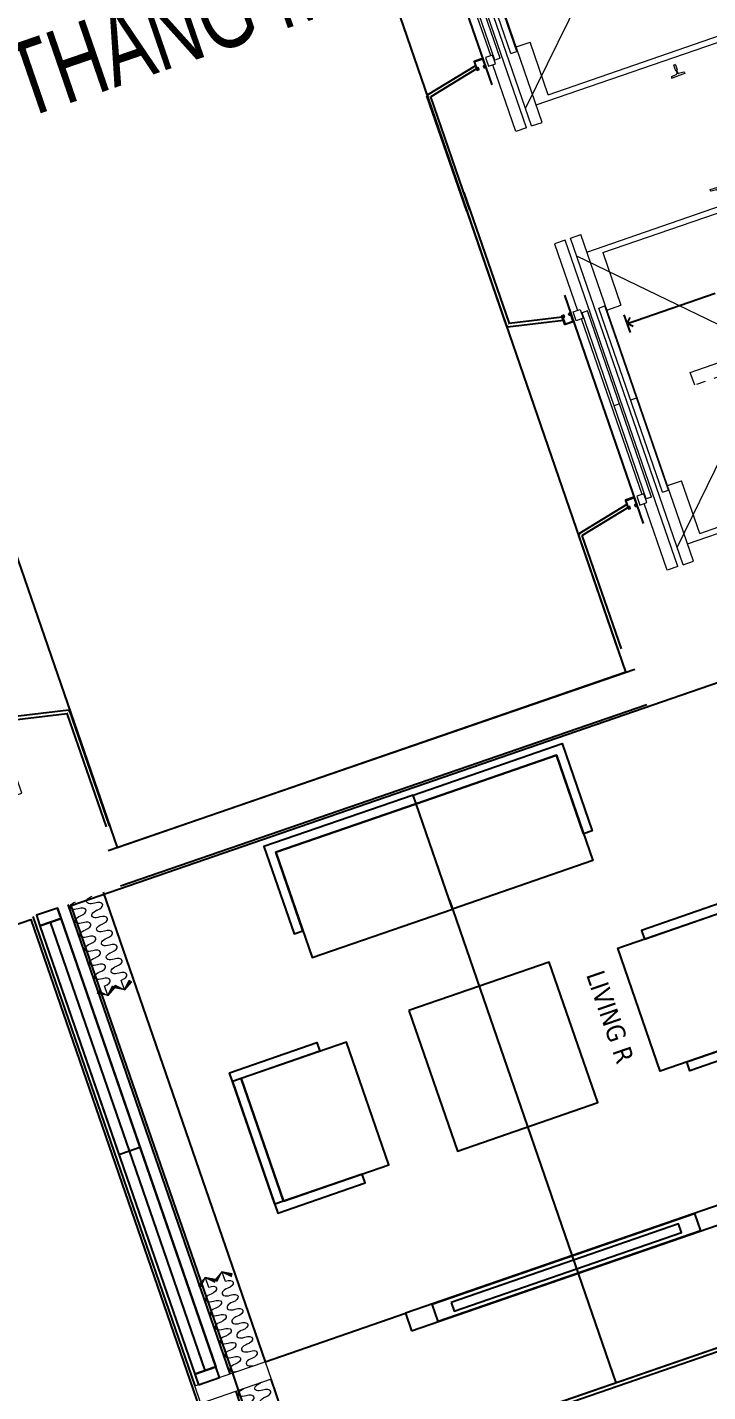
# Model space of a CAD drawing. Header units: millimetres. Extents: x -361699137 to 361252145, y -356478932 to 356523199.
# Drawn here: x 104288 to 107954, y 33692 to 41041 of the extents above; entities that cross this region are included whole.
import ezdxf
from ezdxf.enums import TextEntityAlignment as Align

# ---------------------------------------------------------------- set-up
doc = ezdxf.new("R2010")
doc.units = ezdxf.units.MM
doc.header["$LTSCALE"] = 100
doc.header["$MEASUREMENT"] = 0
for name, pattern in [('220126_HDN_HBA typical plan$0$HIDDEN', [0.375, 0.25, -0.125]), ('ACAD_ISO03W100', [30, 12, -18]), ('Xref_ST_MBDV Cot vach 30.7.2022$0$CENTERX2', [4, 2.5, -0.5, 0.5, -0.5]), ('Xref_ST_MBDV Cot vach 30.7.2022$0$HIDDEN', [0.375, 0.25, -0.125]), ('Xref_ST_MBDV Cot vach 30.7.2022$0$PHANTOMX2', [5, 2.5, -0.5, 0.5, -0.5, 0.5, -0.5])]:
    doc.linetypes.add(name, pattern=pattern)
for name, color, linetype in [('1VinaPVC-Text', 9, 'Continuous'), ('A-_FURN----_E-_N', 251, 'Continuous'), ('A-ANNO-ROOM', 50, 'Continuous'), ('A-WALL-FNSH', 11, 'Continuous'), ('IDEA - dim', 251, 'Continuous'), ('KT-Net manh', 139, 'Continuous'), ('Xref_ST_MBDV Cot vach 30.7.2022$0$KT-Net manh', 139, 'Continuous'), ('Xref_ST_MBDV Cot vach 30.7.2022$0$KT-Text', 7, 'Continuous'), ('Xref_ST_MBDV Cot vach 30.7.2022$0$KT-Tuong', 1, 'Continuous')]:
    doc.layers.add(name, color=color, linetype=linetype)
for name, color, linetype, lineweight in [('CIC36 net manh', 8, 'Continuous', 9), ('HBA-Partition', 4, 'Continuous', 13), ('Xref_ST_MBDV Cot vach 30.7.2022$0$KT-Noi that', 36, 'Continuous', 9)]:
    doc.layers.add(name, color=color, linetype=linetype, lineweight=lineweight)
doc.layers.add('dien tich thong thuy', color=3, linetype='Continuous', plot=False)
doc.styles.add('220126_HDN_HBA typical plan$0$211210_HDN_HBA_TYPICAL PLAN CORE OPT 1$0$HBA-Text', font='GOTHIC.TTF')
doc.styles.add('Tahoma', font='tahoma.ttf')
doc.styles.add('Xref_ST_MBDV Cot vach 30.7.2022$0$Arial', font='arial.ttf', dxfattribs={"width": 0.7})
doc.styles.add('Xref_ST_MBDV Cot vach 30.7.2022$0$DIM', font='vnsimli.shx', dxfattribs={"width": 0.7})
doc.dimstyles.new('Xref_ST_MBDV Cot vach 30.7.2022$0$CCU 1-100 A1', dxfattribs={"dimscale": 100, "dimtxt": 2.2, "dimasz": 1, "dimexe": 1, "dimexo": 0, "dimgap": 1, "dimtad": 1, "dimdec": 0, "dimdsep": 46, "dimtxsty": 'Xref_ST_MBDV Cot vach 30.7.2022$0$DIM', "dimblk1": 'Xref_ST_MBDV Cot vach 30.7.2022$0$_ARCHTICK', "dimblk2": 'Xref_ST_MBDV Cot vach 30.7.2022$0$_ARCHTICK', "dimsah": 1, "dimcen": 0, "dimdle": 1, "dimclrd": 256, "dimclre": 256, "dimclrt": 31, "dimadec": 0, "dimazin": 0, "dimtfac": 1, "dimtdec": 0, "dimtix": 1, "dimtmove": 2, "dimatfit": 3, "dimldrblk": 'Xref_ST_MBDV Cot vach 30.7.2022$0$_ARCHTICK', "dimfxl": 8, "dimtolj": 1, "dimarcsym": 0})

# ---------------------------------------------------------------- blocks, each defined once
blk = doc.blocks.new('A$C1AAC5519')
at = {"layer": 'A-ANNO-ROOM', "insert": (772.955269176513, 1216.574747113511), "char_height": 600, "attachment_point": 2, "rotation": 50.44882673977027, "style": '220126_HDN_HBA typical plan$0$211210_HDN_HBA_TYPICAL PLAN CORE OPT 1$0$HBA-Text'}
blk.add_mtext_dynamic_manual_height_columns('S.B1.', width=722857412.8743668, gutter_width=9765.624999999996, heights=[0], dxfattribs=at)
blk = doc.blocks.new('A$C418F5BC8')
at = {"layer": 'A-ANNO-ROOM', "insert": (648.1133449638728, 1090.790118377889), "char_height": 600, "attachment_point": 2, "rotation": 50.44882673977027, "style": '220126_HDN_HBA typical plan$0$211210_HDN_HBA_TYPICAL PLAN CORE OPT 1$0$HBA-Text'}
blk.add_mtext_dynamic_manual_height_columns('SL-S', width=722857412.8743668, gutter_width=9765.624999999996, heights=[0], dxfattribs=at)
blk = doc.blocks.new('A$C2A6C5140')
at = {"layer": 'A-ANNO-ROOM', "insert": (731.4497625969816, 1190.0169191678, 0.0003277973379295924), "char_height": 600, "attachment_point": 2, "rotation": 50.44882673977027, "style": '220126_HDN_HBA typical plan$0$211210_HDN_HBA_TYPICAL PLAN CORE OPT 1$0$HBA-Text'}
blk.add_mtext_dynamic_manual_height_columns('2-BR', width=722857412.8743668, gutter_width=9765.624999999996, heights=[0], dxfattribs=at)
blk = doc.blocks.new('A$C5388591E')
at = {"layer": 'A-ANNO-ROOM', "insert": (894.3001998505497, 842.1987865094561, 0.0004622000541105721), "char_height": 600, "attachment_point": 2, "rotation": 1.4064704596368105, "style": '220126_HDN_HBA typical plan$0$211210_HDN_HBA_TYPICAL PLAN CORE OPT 1$0$HBA-Text'}
blk.add_mtext_dynamic_manual_height_columns('3-BR', width=722857412.8743668, gutter_width=9765.624999999996, heights=[0], dxfattribs=at)
blk = doc.blocks.new('A$C21AF0CCA')
at = {"layer": 'A-ANNO-ROOM', "insert": (1197.56892258345, 814.6835720778872), "char_height": 600, "attachment_point": 2, "rotation": 0.10542954816276216, "style": '220126_HDN_HBA typical plan$0$211210_HDN_HBA_TYPICAL PLAN CORE OPT 1$0$HBA-Text'}
blk.add_mtext_dynamic_manual_height_columns('S.B1P.', width=722857412.8743668, gutter_width=9765.624999999996, heights=[0], dxfattribs=at)
blk = doc.blocks.new('Xref_ST_MBDV Cot vach 30.7.2022$0$_Open90')
at = {"color": 0, "linetype": 'ByBlock', "lineweight": -2}
for p, q in [((0, 0), (-1, 0)), ((-0.5, 0.5), (0, 0)), ((0, 0), (-0.5, -0.5))]:
    blk.add_line(p, q, dxfattribs=at)
blk = doc.blocks.new('*D159')
at = {"layer": 'Defpoints', "color": 5, "transparency": 16777216}
for p, q in [((-2230.006080747058, 1494.255069668558), (-2230.006080747058, 1595.840436880921)), ((-2180.006080747058, 1545.840436880921), (-1728.427059650542, 1545.840436880921)), ((-780.0060807470581, 1545.840436880921), (-1371.760392983876, 1545.840436880921)), ((-730.0060807470581, 1457.189424305085), (-730.0060807470581, 1595.840436880921))]:
    blk.add_line(p, q, dxfattribs=at)
at = {"layer": 'Defpoints', "color": 0, "transparency": 16777216}
for p in [(-2230.006080747058, 1545.840436880921), (-2230.006080747058, 1494.255069668558, -3.230259272854623e-06), (-730.0060807470581, 1457.189424305085, -3.230259272854623e-06)]:
    blk.add_point(p, dxfattribs=at)
at = {"layer": 'Defpoints', "color": 5, "transparency": 16777216, "xscale": 50, "yscale": 50, "zscale": 50, "rotation": 180}
blk.add_blockref('Xref_ST_MBDV Cot vach 30.7.2022$0$_Open90', (-2230.006080747058, 1545.840436880921), dxfattribs=at)
at = {"layer": 'Defpoints', "color": 5, "transparency": 16777216, "xscale": 50, "yscale": 50, "zscale": 50}
blk.add_blockref('Xref_ST_MBDV Cot vach 30.7.2022$0$_Open90', (-730.0060807470581, 1545.840436880921), dxfattribs=at)
at = {"layer": 'Defpoints', "color": 5, "transparency": 16777216, "insert": (-1550.093726317209, 1545.840436880921), "char_height": 110, "attachment_point": 5, "style": 'Xref_ST_MBDV Cot vach 30.7.2022$0$DIM'}
blk.add_mtext('\\A1;1500', dxfattribs=at)
blk = doc.blocks.new('Xref_ST_MBDV Cot vach 30.7.2022$0$_ARCHTICK')
at = {"color": 0, "linetype": 'ByBlock', "const_width": 0.15}
blk.add_lwpolyline([(-0.5, -0.5), (0.5, 0.5)], dxfattribs=at)
blk = doc.blocks.new('*D160')
at = {"layer": 'Defpoints', "color": 5, "transparency": 16777216}
for p, q in [((-879.0568600945994, 1950.002331897217), (-1000.172690610198, 1950.002331897217)), ((-950.1726906101984, 1900.002331897217), (-950.1726906101983, 1328.335665230491)), ((-950.1726906101981, 400.0023318972127), (-950.1726906101982, 971.6689985638246)), ((-879.0568600945994, 350.0023318972127), (-1000.172690610198, 350.0023318972126))]:
    blk.add_line(p, q, dxfattribs=at)
at = {"layer": 'Defpoints', "color": 0, "transparency": 16777216}
for p in [(-879.0568600945994, 1950.002331897217, -3.230259272854623e-06), (-950.1726906101981, 350.0023318972126), (-879.0568600945994, 350.0023318972127, -3.230259272854622e-06)]:
    blk.add_point(p, dxfattribs=at)
at = {"layer": 'Defpoints', "color": 5, "transparency": 16777216, "xscale": 50, "yscale": 50, "zscale": 50}
for p, rotation in [((-950.1726906101984, 1950.002331897217), 90), ((-950.1726906101981, 350.0023318972126), 270)]:
    blk.add_blockref('Xref_ST_MBDV Cot vach 30.7.2022$0$_Open90', p, dxfattribs=dict(at, rotation=rotation))
at = {"layer": 'Defpoints', "color": 5, "transparency": 16777216, "insert": (-950.1726906088297, 1150.002331897158), "char_height": 110, "attachment_point": 5, "rotation": 90, "style": 'Xref_ST_MBDV Cot vach 30.7.2022$0$DIM'}
blk.add_mtext('\\A1;1600', dxfattribs=at)
blk = doc.blocks.new('*U207')
for points in [[(482.6951045578201, -398.9039813853606), (464.6170375002125, -396.4493711387506), (464.3337632049024, -466.3349522090732)], [(396.7561588253833, -484.1490495130481), (464.3337632049024, -466.3349522090732), (394.4481821902239, -466.0516779393653)]]:
    blk.add_hatch(color=256).paths.add_polyline_path(points)
blk.add_line((464.3337632049024, -466.3349522090732), (416.9273155568029, -418.7598943406972))
for points in [[(482.6951045578201, -398.9039813853606), (464.6170375002125, -396.4493711387506), (464.3337632049024, -466.3349522090732)], [(396.7561588253833, -484.1490495130481), (464.3337632049024, -466.3349522090732), (394.4481821902239, -466.0516779393653)]]:
    blk.add_lwpolyline(points, close=True)
for centre in [(16.76743755071067, -17.17677016190672), (85.71403000141326, -87.65612936302188), (155.3043908096025, -157.4940017787478), (224.8947516177918, -227.3318741944736), (294.485112425981, -297.1697466101995), (364.0754732341703, -367.0076190259254)]:
    blk.add_ellipse(centre, major_axis=(34.52187991841241, 31.95056764796491), ratio=0.5238875827070036, start_param=4.731720461219403, end_param=7.873313114809197)
at = {"extrusion": (0, 0, -1)}
for centre in [(51.5728287498025, -52.1059534814385), (120.5194212005051, -122.5853126825537), (190.1097820086943, -192.4231850982796), (259.7001428168836, -262.2610575140054), (329.2905036250728, -332.0989299297313), (398.8808644332621, -401.9368023454572)]:
    blk.add_ellipse(centre, major_axis=(-32.07293168385898, -34.4082260416161), ratio=0.5238875826554585, start_param=4.731720461217387, end_param=7.87331311480718, dxfattribs=at)
blk = doc.blocks.new('*U206')
at = {"layer": 'A-_FURN----_E-_N', "linetype": 'Continuous'}
for points in [[(-899.9999999999709, 600), (-899.9999999999709, 1000), (-1349.999999999971, 1000), (-1349.999999999971, 600)], [(-900.0000000000291, -1000), (-900.0000000000291, 1000), (900.0000000000291, 1000), (900.0000000000291, -1000)], [(-880.0000000000291, -980), (-880.0000000000291, 980), (880.0000000000291, 980), (880.0000000000291, -980)], [(1350.000000000029, 600), (1350.000000000029, 1000), (900.0000000000291, 1000), (900.0000000000291, 600)]]:
    blk.add_lwpolyline(points, close=True, dxfattribs=at)
at = {"layer": 'A-_FURN----_E-_N', "linetype": '220126_HDN_HBA typical plan$0$HIDDEN', "ltscale": 500}
blk.add_lwpolyline([(-900.0000000000291, -1000), (-900.0000000000291, 1000), (900.0000000000291, 1000), (900.0000000000291, -1000)], close=True, dxfattribs=at)
at = {"layer": 'A-_FURN----_E-_N', "linetype": 'Continuous'}
for points in [[(-54.9999999999709, 580), (-54.9999999999709, 880), (-655.605454891891, 880), (-655.605454891891, 480), (-448.1151331290312, 480)], [(645.6054548844986, 580), (645.6054548844986, 880), (45.0000000000291, 880), (45.0000000000291, 580)], [(-880.0000000000291, 248.6659454330802), (-326.2632651105232, 580), (880.0000000000291, 580), (880.0000000000291, 480), (-326.2632651105232, 480), (-326.2632651105232, 580), (-326.2632651105232, 248.6659454330802), (-880.0000000000291, 248.6659454330802)]]:
    blk.add_lwpolyline(points, dxfattribs=at)
blk = doc.blocks.new('26')
at = {"layer": 'A-WALL-FNSH', "color": 5}
for points in [[(59.9999999981228, -9580.000000019165), (59.9999999981228, -9460.000000018685), (-1.877197064459324e-09, -9460.000000019187), (-1.455191522836685e-11, -9580.000000019165)], [(2614.999999998123, -9460.000000019165), (59.9999999981228, -9460.000000018685), (59.9999999981228, -9580.000000019165), (2614.999999999985, -9580.00000001963)], [(1362.499999998137, -9460.0000000187), (2614.999999998123, -9460.000000019165), (2615, -9520.000000019143), (1362.499999998123, -9520.000000019165)], [(2675.000000001863, -9580.00000001915), (2675.000000000007, -9460.000000018721), (2614.999999998123, -9460.000000019165), (2614.999999999985, -9580.00000001963)], [(1362.499999998123, -9520.000000019165), (59.9999999981228, -9520.00000001915), (59.9999999981228, -9580.000000019165), (1362.499999998152, -9580.00000001915)]]:
    blk.add_lwpolyline(points, close=True, dxfattribs=at)
blk.add_lwpolyline([(-1.877197064459324e-09, -9460.000000019187), (2614.999999998123, -9460.000000019165)], dxfattribs=at)
at = {"layer": 'HBA-Partition'}
blk.add_lwpolyline([(2675.000000000007, -9199.999999999614), (2775, -9199.999999999098), (2774.999999999985, -9599.999999999607), (2675.000000001863, -9600.000000000058)], close=True, dxfattribs=at)
at = {"layer": 'IDEA - dim'}
for p, q in [((-1.877197064459324e-09, -9399.999999999156), (2675, -9399.999999999622)), ((5400.938150437563, -9400.000000000538), (2775, -9399.999999999629)), ((-1.877197064459324e-09, -9599.999999999607), (2675.000000001863, -9600.000000000058))]:
    blk.add_line(p, q, dxfattribs=at)
for points in [[(1190.677188739181, -6524.261134152373), (1190.677188739166, -6076.256100087034), (1890.677188737318, -6076.256100087034), (1890.677188739181, -6026.256100086568), (1140.677188739166, -6026.256100086102), (1140.677188739166, -6524.261134151908)], [(1890.677188737318, -6524.261134151922), (1890.677188737318, -6076.256100087034), (1190.677188739166, -6076.256100087034), (1190.677188739173, -6026.256100086553), (1940.677188739166, -6026.256100086102), (1940.677188737318, -6524.261134151908)], [(1890.677188737318, -6076.256100087034), (1890.677188739166, -6676.256100087034), (1190.677188739181, -6676.256100087034), (1190.677188739166, -6076.256100087034)], [(548.0050340648595, -6650.000000000087), (100, -6649.999999999593), (99.99999999813735, -7449.999999999607), (49.99999999998545, -7450.000000000058), (49.9999999981228, -6600.000000000073), (548.0050340629823, -6600.000000000058)], [(2774.999999998137, -8400.000000000553), (2774.999999998123, -6599.999999999593), (2674.999999996275, -6599.999999999622), (2674.999999996246, -8399.999999999607)], [(100, -6649.999999999593), (699.9999999981083, -6650.000000000087), (699.9999999981228, -7450.000000000073), (99.99999999813735, -7449.999999999607)], [(2675, -6752.499999999593), (2774.999999998137, -6752.499999999593), (2774.999999998137, -8247.500000000524), (2674.999999999978, -8247.500000000073)], [(2699.999999998145, -8147.500000000044), (2750, -8147.500000000538), (2750.000000001877, -6852.500000000058), (2699.999999999985, -6852.500000000073)], [(1140.677188737318, -7849.999999999563), (1940.677188737303, -7849.999999999163), (1940.677188737303, -7049.999999999607), (1140.677188737318, -7049.999999999571)], [(548.0050340648595, -8250.000000000073), (99.99999999998545, -8249.999999999622), (99.99999999813735, -7449.999999999607), (49.99999999998545, -7450.000000000058), (49.99999999998545, -8299.999999999607), (548.005034064874, -8299.999999999593)], [(99.99999999998545, -8249.999999999622), (700, -8249.999999999607), (699.9999999981228, -7450.000000000073), (99.99999999813735, -7449.999999999607)], [(1890.677188739166, -8823.743899913585), (1890.677188739166, -8223.74389991266), (1190.677188739166, -8223.743899912639), (1190.677188737318, -8823.743899913577)], [(1190.677188739181, -8375.738865847292), (1190.677188737318, -8823.743899913577), (1890.677188739166, -8823.743899913585), (1890.677188737318, -8873.743899913112), (1140.677188737303, -8873.743899912646), (1140.677188737318, -8375.738865847306)], [(1890.677188739181, -8375.738865847292), (1890.677188739166, -8823.743899913585), (1190.677188737318, -8823.743899913577), (1190.677188739173, -8873.743899913105), (1940.677188735455, -8873.743899912632), (1940.677188737318, -8375.738865847306)]]:
    blk.add_lwpolyline(points, close=True, dxfattribs=at)
at = {"layer": 'KT-Net manh', "linetype": 'ACAD_ISO03W100', "ltscale": 4}
for p, q in [((649.9999999999854, -7450.000000000524), (3399.999999998123, -7450.000000000073)), ((2674.999999994398, -9199.999999999607), (2674.999999996246, -8399.999999999607)), ((-1.862645149230957e-09, -9199.999999999593), (2675.000000000007, -9199.999999999614)), ((5400.938150437549, -9200.000000000058), (2775, -9199.999999999098))]:
    blk.add_line(p, q, dxfattribs=at)
at = {"layer": 'CIC36 net manh', "color": 8, "zscale": 0.8100000000112604}
for p, xscale, yscale, rotation in [((0.7459850199520588, -9261.336658841072), -0.8100000000112609, 0.8100000000112609, 134.8767987960189), ((2674.254014976323, -9261.336658841057), 0.8100000000112604, 0.8100000000112604, 225.1232012039648), ((2775.745985023692, -9261.336658841072), -0.8100000000112609, 0.8100000000112609, 134.8767987960189), ((0.5282706897560274, -9356.290285327064), -0.8100000000112609, 0.8100000000112609, 134.8767987960189), ((2674.471729310237, -9356.290285327981), 0.8100000000112604, 0.8100000000112604, 225.1232012039648), ((2775.528270691633, -9356.29028532753), -0.8100000000112609, 0.8100000000112609, 134.8767987960189)]:
    blk.add_blockref('*U207', p, dxfattribs=dict(at, xscale=xscale, yscale=yscale, rotation=rotation))
at = {"layer": 'IDEA - dim', "xscale": -0.9999999999999994, "rotation": 270}
blk.add_blockref('*U206', (4400.000000001848, -7500.000000001004), dxfattribs=at)
at = {"layer": '1VinaPVC-Text', "style": 'Tahoma'}
blk.add_text('LIVING R', height=99.99999999999996, rotation=359.9999999995831, dxfattribs=at).set_placement((1268.461951313526, -6885.442218542637))
blk = doc.blocks.new('Xref_ST_MBDV Cot vach 30.7.2022$0$TM 1000kg')
at = {"layer": 'Xref_ST_MBDV Cot vach 30.7.2022$0$KT-Net manh'}
for p, q in [((-2849.992175524749, 2500.000000000007), (-2849.992175524298, 1742.237188449821)), ((-2831.992175524923, 2500.000000000007), (-2831.992175524298, 1754.380282491551)), ((-2499.992175525869, 1800.000000000007), (-2500.000000003725, 500.0000000000073)), ((-2849.992175524298, 1742.237188449821), (-2846.992175522784, 1742.237188449821)), ((-2846.992175522784, 1742.237188449821), (-2846.992175522784, 1739.237188449821)), ((-2550.006080747044, 1674.237188449821), (-2846.992175522784, 1739.237188449821)), ((-2550.006080747044, 1692.663264479774), (-2831.992175524298, 1754.380282491551)), ((-2550.006080747044, 625.7628115501939), (-2846.992175522784, 560.7628115501939)), ((-2550.006080747044, 607.3367355202427), (-2831.992175524298, 545.6197175084671)), ((-2849.992175524298, 557.7628115501939), (-2846.992175522784, 557.7628115501939)), ((-2849.992175524705, -99.9999999999909), (-2849.992175524298, 557.7628115501939)), ((-2846.992175522784, 557.7628115501939), (-2846.992175522784, 560.7628115501939)), ((-2831.992175524851, -99.99999999998909), (-2831.992175524298, 545.6197175084671))]:
    blk.add_line(p, q, dxfattribs=at)
at = {"layer": 'Xref_ST_MBDV Cot vach 30.7.2022$0$KT-Net manh', "const_width": 2}
for points in [[(-2846.992175522784, 1742.237188449821), (-2831.992175524298, 1754.380282491551)], [(-2846.992175522784, 557.7628115501939), (-2831.992175524298, 545.6197175084671)]]:
    blk.add_lwpolyline(points, dxfattribs=at)
at = {"layer": 'Xref_ST_MBDV Cot vach 30.7.2022$0$KT-Net manh', "ltscale": 2}
for points in [[(-2510.006080747044, 1700.002331897216), (-2500.006080747044, 1700.002331897216), (-2500.006080747044, 1650.002331897216), (-2550.006080747044, 1650.002331897216), (-2550.006080747044, 1700.002331897216), (-2540.006080747044, 1700.002331897216), (-2540.006080747044, 1690.002331897216), (-2541.60608074702, 1690.002331897216), (-2541.60608074702, 1698.402331897356), (-2548.406080747067, 1698.402331897356), (-2548.406080747067, 1651.602331897309), (-2501.60608074702, 1651.602331897309), (-2501.60608074702, 1698.402331897356), (-2508.406080747067, 1698.402331897356), (-2508.406080747067, 1690.002331897216), (-2510.006080747044, 1690.002331897216)], [(-2510.006080747044, 599.9976681027983), (-2500.006080747044, 599.9976681027983), (-2500.006080747044, 649.9976681027983), (-2550.006080747044, 649.9976681027983), (-2550.006080747044, 599.9976681027983), (-2540.006080747044, 599.9976681027983), (-2540.006080747044, 609.9976681027983), (-2541.60608074702, 609.9976681027983), (-2541.60608074702, 601.5976681026586), (-2548.406080747067, 601.5976681026586), (-2548.406080747067, 648.3976681027052), (-2501.60608074702, 648.3976681027052), (-2501.60608074702, 601.5976681026586), (-2508.406080747067, 601.5976681026586), (-2508.406080747067, 609.9976681027983), (-2510.006080747044, 609.9976681027983)]]:
    blk.add_lwpolyline(points, close=True, dxfattribs=at)
at = {"layer": 'Xref_ST_MBDV Cot vach 30.7.2022$0$KT-Noi that', "linetype": 'Continuous', "ltscale": 2}
for p, q in [((-2460.006080747058, 2080.002331897216, -3.230259272854623e-06), (-2460.006080747058, 1700.002331897216, -3.230259272854623e-06)), ((-2400.006080747058, 2080.002331897216, -3.230259272854623e-06), (-2460.006080747058, 2080.002331897216, -3.230259272854623e-06)), ((-2400.006080747058, 220.0023318972126, -3.230259272854623e-06), (-2400.006080747058, 2080.002331897216, -3.230259272854623e-06)), ((-2370.006080747058, 220.0023318972126, -3.230259272854623e-06), (-2370.006080747058, 2080.002331897216, -3.230259272854623e-06)), ((-2370.006080747058, 2080.002331897216, -3.230259272854623e-06), (-2310.006080747058, 2080.002331897216, -3.230259272854623e-06)), ((-2310.006080747058, 220.0023318972126, -3.230259272854623e-06), (-2310.006080747058, 2080.002331897216, -3.230259272854623e-06)), ((-2310.006080747058, 1981.002331897216, -3.230259272854623e-06), (-700.0060807470581, 1981.002331897216, -3.230259272854623e-06)), ((-2230.006080747058, 1950.002331897216, -3.230259272854623e-06), (-730.0060807470581, 1950.002331897216, -3.230259272854623e-06)), ((-2230.006080747058, 1950.002331897216, -3.230259272854623e-06), (-2230.006080747058, 1650.002331897216, -3.230259272854623e-06)), ((-730.0060807470581, 1950.002331897216, -3.230259272854623e-06), (-730.0060807470581, 350.0023318972126, -3.230259272854623e-06)), ((-700.0060807470581, 1981.002331897216, -3.230259272854623e-06), (-700.0060807470581, 319.0023318972126, -3.230259272854623e-06)), ((-2455.006080747058, 650.0023318972162, -3.230259272854623e-06), (-2455.006080747058, 1650.002331897216, -3.230259272854623e-06)), ((-2441.259975502442, 620.0023318972162, -3.230259272854623e-06), (-2441.259975502442, 1680.002331897216, -3.230259272854623e-06)), ((-2411.006080747058, 1680.002331897216, -3.230259272854623e-06), (-2441.259975502442, 1680.002331897216, -3.230259272854623e-06)), ((-2411.006080747058, 620.0023318972162, -3.230259272854623e-06), (-2411.006080747058, 1680.002331897216, -3.230259272854623e-06)), ((-2348.006080747058, 625.0023318972162, -3.230259272854623e-06), (-2348.006080747058, 1675.002331897216, -3.230259272854623e-06)), ((-2348.006080747058, 1675.002331897216, -3.230259272854623e-06), (-2314.006080747058, 1675.002331897216, -3.230259272854623e-06)), ((-2314.006080747058, 625.0023318972162, -3.230259272854623e-06), (-2314.006080747058, 1675.002331897216, -3.230259272854623e-06)), ((-2310.006080747058, 1650.002331897216, -3.230259272854623e-06), (-2230.006080747058, 1650.002331897216, -3.230259272854623e-06)), ((-2411.006080747058, 1150.002331897216, -3.230259272854623e-06), (-2441.259975502428, 1150.002331897216, -3.230259272854623e-06)), ((-2314.006080747058, 1150.002331897216, -3.230259272854623e-06), (-2348.006080747058, 1150.002331897216, -3.230259272854623e-06)), ((-2460.006080747058, 220.0023318972126, -3.230259272854623e-06), (-2460.006080747058, 600.0023318972162, -3.230259272854623e-06)), ((-2411.006080747058, 620.0023318972162, -3.230259272854623e-06), (-2441.259975502442, 620.0023318972162, -3.230259272854623e-06)), ((-2348.006080747058, 625.0023318972162, -3.230259272854623e-06), (-2314.006080747058, 625.0023318972162, -3.230259272854623e-06)), ((-2310.006080747058, 650.0023318972162, -3.230259272854623e-06), (-2230.006080747058, 650.0023318972162, -3.230259272854623e-06)), ((-2230.006080747058, 350.0023318972126, -3.230259272854623e-06), (-2230.006080747058, 650.0023318972162, -3.230259272854623e-06)), ((-2310.006080747058, 319.0023318972126, -3.230259272854623e-06), (-700.0060807470581, 319.0023318972126, -3.230259272854623e-06)), ((-2230.006080747058, 350.0023318972126, -3.230259272854623e-06), (-730.0060807470581, 350.0023318972126, -3.230259272854623e-06)), ((-2400.006080747058, 220.0023318972126, -3.230259272854623e-06), (-2460.006080747058, 220.0023318972126, -3.230259272854623e-06)), ((-2370.006080747058, 220.0023318972126, -3.230259272854623e-06), (-2310.006080747058, 220.0023318972126, -3.230259272854623e-06))]:
    blk.add_line(p, q, dxfattribs=at)
at = {"layer": 'Xref_ST_MBDV Cot vach 30.7.2022$0$KT-Noi that', "linetype": 'Continuous'}
for p, q in [((-1572.506080747058, 2077.002331897216, -3.230259272854623e-06), (-1572.506080747058, 2082.002331897216, -3.230259272854623e-06)), ((-1572.506080747058, 2082.002331897216, -3.230259272854623e-06), (-1535.006080747058, 2082.002331897216, -3.230259272854623e-06)), ((-1569.506080747058, 2074.002331897216, -3.230259272854623e-06), (-1540.066080747114, 2070.902331897239, -3.230259272854623e-06)), ((-1537.066080747114, 2054.123071325659, -3.230259272854623e-06), (-1537.066080747114, 2067.902331897239, -3.230259272854623e-06)), ((-1497.506080747058, 2082.002331897216, -3.230259272854623e-06), (-1535.006080747058, 2082.002331897216, -3.230259272854623e-06)), ((-1532.946080747002, 2054.123071325659, -3.230259272854623e-06), (-1532.946080747002, 2067.902331897239, -3.230259272854623e-06)), ((-1500.506080747058, 2074.002331897216, -3.230259272854623e-06), (-1529.946080747002, 2070.902331897239, -3.230259272854623e-06)), ((-1497.506080747058, 2077.002331897216, -3.230259272854623e-06), (-1497.506080747058, 2082.002331897216, -3.230259272854623e-06)), ((-1540.006080747058, 2021.002331897216, -3.230259272854623e-06), (-1540.006080747058, 2050.002331897216, -3.230259272854623e-06)), ((-1539.006080747058, 2020.002331897216, -3.230259272854623e-06), (-1535.006080747058, 2020.002331897216, -3.230259272854623e-06)), ((-1531.006080747058, 2020.002331897216, -3.230259272854623e-06), (-1535.006080747058, 2020.002331897216, -3.230259272854623e-06)), ((-1530.006080747058, 2021.002331897216, -3.230259272854623e-06), (-1530.006080747058, 2050.002331897216, -3.230259272854623e-06)), ((-603.5060807470581, 1460.002341897176, -3.230259272854623e-06), (-574.406080746965, 1460.002341897176, -3.230259272854623e-06)), ((-603.5060807470581, 1456.802341897223, -3.230259272854623e-06), (-603.5060807470581, 1460.002341897176, -3.230259272854623e-06)), ((-603.5060807470581, 1456.802341897223, -3.230259272854623e-06), (-574.406080746965, 1456.802341897223, -3.230259272854623e-06)), ((-568.2060807470116, 1406.202341897246, -3.230259272854623e-06), (-568.2060807470116, 1450.602341897153, -3.230259272854623e-06)), ((-565.0060807470581, 1406.202341897246, -3.230259272854623e-06), (-565.0060807470581, 1450.602341897153, -3.230259272854623e-06)), ((-558.0060807470581, 1403.202341897246, -3.230259272854623e-06), (-562.0060807470581, 1403.202341897246, -3.230259272854623e-06)), ((-558.0060807470581, 1400.002341897176, -3.230259272854623e-06), (-562.0060807470581, 1400.002341897176, -3.230259272854623e-06)), ((-555.0060807470581, 1406.202341897246, -3.230259272854623e-06), (-555.0060807470581, 1450.602341897153, -3.230259272854623e-06)), ((-551.8060807471047, 1406.202341897246, -3.230259272854623e-06), (-551.8060807471047, 1450.602341897153, -3.230259272854623e-06)), ((-516.5060807470581, 1460.002341897176, -3.230259272854623e-06), (-545.6060807471513, 1460.002341897176, -3.230259272854623e-06)), ((-516.5060807470581, 1456.802341897223, -3.230259272854623e-06), (-545.6060807471513, 1456.802341897223, -3.230259272854623e-06)), ((-516.5060807470581, 1456.802341897223, -3.230259272854623e-06), (-516.5060807470581, 1460.002341897176, -3.230259272854623e-06)), ((-603.5060807470581, 443.2023218972099, -3.230259272854623e-06), (-574.406080746965, 443.2023218972099, -3.230259272854623e-06)), ((-568.2060807470116, 493.8023218971866, -3.230259272854623e-06), (-568.2060807470116, 449.4023218972798, -3.230259272854623e-06)), ((-565.0060807470581, 493.8023218971866, -3.230259272854623e-06), (-565.0060807470581, 449.4023218972798, -3.230259272854623e-06)), ((-558.0060807470581, 500.0023218971401, -3.230259272854623e-06), (-562.0060807470581, 500.0023218971401, -3.230259272854623e-06)), ((-558.0060807470581, 496.8023218971866, -3.230259272854623e-06), (-562.0060807470581, 496.8023218971866, -3.230259272854623e-06)), ((-555.0060807470581, 493.8023218971866, -3.230259272854623e-06), (-555.0060807470581, 449.4023218972798, -3.230259272854623e-06)), ((-551.8060807471047, 493.8023218971866, -3.230259272854623e-06), (-551.8060807471047, 449.4023218972798, -3.230259272854623e-06)), ((-516.5060807470581, 443.2023218972099, -3.230259272854623e-06), (-545.6060807471513, 443.2023218972099, -3.230259272854623e-06)), ((-603.5060807470581, 440.0023218971401, -3.230259272854623e-06), (-574.406080746965, 440.0023218971401, -3.230259272854623e-06)), ((-516.5060807470581, 440.0023218971401, -3.230259272854623e-06), (-545.6060807471513, 440.0023218971401, -3.230259272854623e-06)), ((-1572.506080747058, 223.0023318972126, -3.230259272854623e-06), (-1572.506080747058, 218.0023318972126, -3.230259272854623e-06)), ((-1569.506080747058, 226.0023318972126, -3.230259272854623e-06), (-1540.066080747114, 229.1023318971893, -3.230259272854623e-06)), ((-1540.006080747058, 279.0023318972126, -3.230259272854623e-06), (-1540.006080747058, 250.0023318972126, -3.230259272854623e-06)), ((-1539.006080747058, 280.0023318972126, -3.230259272854623e-06), (-1535.006080747058, 280.0023318972126, -3.230259272854623e-06)), ((-1537.066080747114, 245.8815924687697, -3.230259272854623e-06), (-1537.066080747114, 232.1023318971893, -3.230259272854623e-06)), ((-1531.006080747058, 280.0023318972126, -3.230259272854623e-06), (-1535.006080747058, 280.0023318972126, -3.230259272854623e-06)), ((-1532.946080747002, 245.8815924687697, -3.230259272854623e-06), (-1532.946080747002, 232.1023318971893, -3.230259272854623e-06)), ((-1530.006080747058, 279.0023318972126, -3.230259272854623e-06), (-1530.006080747058, 250.0023318972126, -3.230259272854623e-06)), ((-1500.506080747058, 226.0023318972126, -3.230259272854623e-06), (-1529.946080747002, 229.1023318971893, -3.230259272854623e-06)), ((-1497.506080747058, 223.0023318972126, -3.230259272854623e-06), (-1497.506080747058, 218.0023318972126, -3.230259272854623e-06)), ((-1572.506080747058, 218.0023318972126, -3.230259272854623e-06), (-1535.006080747058, 218.0023318972126, -3.230259272854623e-06)), ((-1497.506080747058, 218.0023318972126, -3.230259272854623e-06), (-1535.006080747058, 218.0023318972126, -3.230259272854623e-06))]:
    blk.add_line(p, q, dxfattribs=at)
at = {"layer": 'Xref_ST_MBDV Cot vach 30.7.2022$0$KT-Noi that', "linetype": 'Xref_ST_MBDV Cot vach 30.7.2022$0$HIDDEN', "ltscale": 500}
for p, q in [((-2370.006080747058, 1981.002331897216, -3.230259272854623e-06), (-700.0060807470581, 319.0023318972126, -3.230259272854623e-06)), ((-2370.006080747058, 319.0023318972126, -3.230259272854623e-06), (-700.0060807470581, 1981.002331897216, -3.230259272854623e-06)), ((-495.0060807470581, 1400.002331897216, -3.230259272854623e-06), (-625.0060807470581, 500.0023318972162, -3.230259272854623e-06)), ((-495.0060807470581, 500.0023318972162, -3.230259272854623e-06), (-625.0060807470581, 1400.002331897216, -3.230259272854623e-06))]:
    blk.add_line(p, q, dxfattribs=at)
at = {"layer": 'Xref_ST_MBDV Cot vach 30.7.2022$0$KT-Noi that', "linetype": 'Xref_ST_MBDV Cot vach 30.7.2022$0$CENTERX2'}
for p, q in [((-1815.006080747058, 1236.002331897216, -3.230259272854623e-06), (-1815.006080747058, 1066.653990867846, -3.230259272854623e-06)), ((-1155.006080747058, 1236.002331897216, -3.230259272854623e-06), (-1155.006080747058, 1066.653990867846, -3.230259272854623e-06))]:
    blk.add_line(p, q, dxfattribs=at)
at = {"layer": 'Xref_ST_MBDV Cot vach 30.7.2022$0$KT-Noi that', "linetype": 'Continuous', "ltscale": 2, "elevation": -3.230261762599158e-06}
for points in [[(-2485.00608074879, 1700.002331897216), (-2445.00608074879, 1700.002331897216), (-2445.00608074879, 1650.002331897216), (-2485.00608074879, 1650.002331897216)], [(-495.0060807470581, 1400.002331897216), (-625.0060807470581, 1400.002331897216), (-625.0060807470581, 500.0023318972162), (-495.0060807470581, 500.0023318972162)], [(-2485.00608074879, 600.0023318972162), (-2445.00608074879, 600.0023318972162), (-2445.00608074879, 650.0023318972162), (-2485.00608074879, 650.0023318972162)]]:
    blk.add_lwpolyline(points, close=True, dxfattribs=at)
at = {"layer": 'Xref_ST_MBDV Cot vach 30.7.2022$0$KT-Noi that', "linetype": 'Xref_ST_MBDV Cot vach 30.7.2022$0$PHANTOMX2', "elevation": -3.230261762599158e-06}
for points in [[(-1635.006080747058, 1186.002331897216), (-1635.006080747058, 1114.002331897333), (-1995.006080747058, 1114.002331897333), (-1995.006080747058, 1186.002331897216)], [(-975.0060807470581, 1186.002331897216), (-975.0060807470581, 1114.002331897333), (-1335.006080747058, 1114.002331897333), (-1335.006080747058, 1186.002331897216)], [(-524.0060807470581, 1150.002331897216), (-524.0060807470581, 750.0023318972162), (-596.0060807470581, 750.0023318972162), (-596.0060807470581, 1150.002331897216)]]:
    blk.add_lwpolyline(points, close=True, dxfattribs=at)
at = {"layer": 'Xref_ST_MBDV Cot vach 30.7.2022$0$KT-Noi that', "linetype": 'Continuous'}
for centre, radius, start, end in [((-1569.506080747058, 2077.002331897216, -3.230259272854623e-06), 3, 180, 270), ((-1540.066080747114, 2067.902331897239, -3.230259272854623e-06), 3, 0, 90), ((-1529.946080747002, 2067.902331897239, -3.230259272854623e-06), 3, 90, 180), ((-1500.506080747058, 2077.002331897216, -3.230259272854623e-06), 3, 270, 0), ((-1542.280197382381, 2054.7339947371, -3.230259272854623e-06), 5.24978472904255, 295.6697211345437, 353.3172836214693), ((-1539.006080747058, 2021.002331897216, -3.230259272854623e-06), 1, 180, 270), ((-1527.731964111736, 2054.7339947371, -3.230259272854623e-06), 5.24978472904255, 186.6827163785307, 244.3302788654563), ((-1531.006080747058, 2021.002331897216, -3.230259272854623e-06), 1, 270, 0), ((-574.406080746965, 1450.602341897153, -3.230259272854623e-06), 9.399999999997844, 0, 90), ((-574.406080746965, 1450.602341897153, -3.230259272854623e-06), 6.19999999999734, 0, 90), ((-562.0060807470581, 1406.202341897246, -3.230259272854623e-06), 6.20000000000076, 180, 270), ((-562.0060807470581, 1406.202341897246, -3.230259272854623e-06), 2.999999999999834, 180, 270), ((-558.0060807470581, 1406.202341897246, -3.230259272854623e-06), 3.000000000000045, 270, 0), ((-558.0060807470581, 1406.202341897246, -3.230259272854623e-06), 6.19999999999713, 270, 0), ((-545.6060807471513, 1450.602341897153, -3.230259272854623e-06), 9.400000000001475, 90, 180), ((-545.6060807471513, 1450.602341897153, -3.230259272854623e-06), 6.200000000004374, 90, 180), ((-574.406080746965, 449.4023218972798, -3.230259272854623e-06), 6.19999999999734, 270, 0), ((-574.406080746965, 449.4023218972798, -3.230259272854623e-06), 9.399999999997844, 270, 0), ((-562.0060807470581, 493.8023218971866, -3.230259272854623e-06), 6.20000000000076, 90, 180), ((-562.0060807470581, 493.8023218971866, -3.230259272854623e-06), 2.999999999999834, 90, 180), ((-558.0060807470581, 493.8023218971866, -3.230259272854623e-06), 6.19999999999713, 0, 90), ((-558.0060807470581, 493.8023218971866, -3.230259272854623e-06), 3.000000000000045, 0, 90), ((-545.6060807471513, 449.4023218972798, -3.230259272854623e-06), 9.400000000001475, 180, 270), ((-545.6060807471513, 449.4023218972798, -3.230259272854623e-06), 6.200000000004374, 180, 270), ((-1569.506080747058, 223.0023318972126, -3.230259272854623e-06), 3, 90, 180), ((-1540.066080747114, 232.1023318971893, -3.230259272854623e-06), 3, 270, 0), ((-1539.006080747058, 279.0023318972126, -3.230259272854623e-06), 1, 90, 180), ((-1542.280197382381, 245.2706690573286, -3.230259272854623e-06), 5.24978472904255, 6.682716378530666, 64.33027886545624), ((-1527.731964111736, 245.2706690573286, -3.230259272854623e-06), 5.24978472904255, 115.6697211345438, 173.3172836214693), ((-1529.946080747002, 232.1023318971893, -3.230259272854623e-06), 3, 180, 270), ((-1531.006080747058, 279.0023318972126, -3.230259272854623e-06), 1, 0, 90), ((-1500.506080747058, 223.0023318972126, -3.230259272854623e-06), 3, 0, 90)]:
    blk.add_arc(centre, radius, start, end, dxfattribs=at)
at = {"layer": 'Defpoints', "color": 5}
for base, p1, p2, angle, picture, middle in [((-950.1726906101981, 350.0023318972126), (-879.056860094599, 1950.002331897216, -3.230259272854623e-06), (-879.056860094599, 350.0023318972126, -3.230259272854622e-06), 90, '*D160', (-950.1726906088297, 1150.002331897158)), ((-2230.006080747058, 1545.840436880921), (-730.0060807470581, 1457.189424305085, -3.230259272854623e-06), (-2230.006080747058, 1494.255069668558, -3.230259272854623e-06), 180, '*D159', (-1550.093726317209, 1545.840436880921))]:
    dim = blk.add_linear_dim(base=base, p1=p1, p2=p2, angle=angle, dimstyle='Xref_ST_MBDV Cot vach 30.7.2022$0$CCU 1-100 A1', override={"dimscale": 50, "dimblk1": 'Xref_ST_MBDV Cot vach 30.7.2022$0$_Open90', "dimblk2": 'Xref_ST_MBDV Cot vach 30.7.2022$0$_Open90', "dimclrd": 5, "dimclre": 5, "dimclrt": 5, "dimlwd": 65535, "dimlwe": 65535}, dxfattribs=at)
    dim.commit()
    dim.dimension.update_dxf_attribs({"geometry": picture, "text_midpoint": middle, "dimtype": 128})

msp = doc.modelspace()

# ---------------------------------------------------------------- linework, layer by layer
at = {"layer": 'dien tich thong thuy', "elevation": -1.275851253766335e-05}
msp.add_lwpolyline([(113752.6639033298, 37774.2966207729), (114069.2194874804, 36857.40373600127), (114832.8690409996, 34645.51780778659), (113098.3345630947, 34046.6729656418), (113236.1569792482, 33647.47484992835), (112286.1180927051, 33319.67742635086), (112324.5847337462, 33208.26005831546), (111147.7479905993, 32801.95933462588), (111151.0114500679, 32792.50683104349), (108962.7566041314, 32037.01593646792), (108924.1329114173, 32148.88820888406), (106277.4319250706, 31235.11964590648), (105431.6581114332, 33684.87580466271), (105389.233136673, 33807.7583563797), (104525.176104666, 36310.47150667566), (112385.8035087946, 39021.51698268834), (112829.635622066, 37735.97179860985), (113666.1822231215, 38024.78797589757), (113752.6639033294, 37774.29662077276)], dxfattribs=at)
at = {"layer": 'dien tich thong thuy', "elevation": 4.091353449144646e-05}
msp.add_lwpolyline([(105089.2264067857, 30665.49413676579), (103938.1987221386, 33994.62816657854, 0.4141945202515552), (102777.1225134918, 34559.1516559267), (102420.3056766549, 34436.40548506309), (102067.5436381358, 35461.86667749751), (104307.7670702121, 36235.41587060233), (106109.0396480456, 31018.0883139146)], format="xyb", close=True, dxfattribs=at)
at = {"layer": 'Xref_ST_MBDV Cot vach 30.7.2022$0$KT-Net manh', "elevation": -1.275855555024299e-05}
msp.add_lwpolyline([(102258.8473107747, 43901.44124327746), (104771.7008507983, 36623.04252343846), (107512.9055294455, 37569.43607649603), (105007.643918976, 44847.68531407445)], close=True, dxfattribs=at)
at = {"layer": 'Xref_ST_MBDV Cot vach 30.7.2022$0$KT-Tuong'}
for p, q in [((104724.5740363218, 36606.77199040755, -1.275855555024299e-05), (107561.1987913495, 37583.27962681773, -1.275855555024299e-05)), ((104789.6745195029, 36417.66374867922, -1.275855555024299e-05), (107626.2992745306, 37394.1713850894, -1.275855555024299e-05))]:
    msp.add_line(p, q, dxfattribs=at)

# ---------------------------------------------------------------- block references
at = {"layer": 'A-ANNO-ROOM'}
for p in [(-259643.7130096142, 30107.50136767479, 5.460850030168077e-05), (-265285.2820729736, 28918.92663560377, 5.460850030168077e-05), (-245554.3968650475, 25356.81105555443, 5.460850030168077e-05), (-227992.1817903481, 24030.19494673412, 5.460832008522107e-05), (-256709.4713859697, 21832.8932062781, 5.460850030168077e-05), (-262170.0583902029, 20336.74231012515, 5.460850030168077e-05), (-227339.9751671815, 20267.82827189344, 5.460850030168077e-05), (-224467.8250259957, 15310.13736246047, 5.460832008522128e-05)]:
    msp.add_blockref('A$C21AF0CCA', p, dxfattribs=at)
at = {"layer": 'dien tich thong thuy'}
for name, p, rotation in [('A$C2A6C5140', (-231902.1761341663, 41866.69510118499, 3.214423980650787e-05), 310.9576437198666), ('A$C2A6C5140', (-223136.0769012624, 38294.90614465419, 1.895367564819208e-05), 310.9576437198666), ('A$C2A6C5140', (-179022.2876665308, 13510.42375649511, 0.000178988243818107), 310.9576437198666), ('A$C2A6C5140', (-199561.0792445699, 2742.960286576832, 0.0001030398263186841), 310.9576437198666), ('A$C2A6C5140', (-176749.4277460563, 2773.706094754736, 0.000178988243818107), 310.9576437198666), ('A$C2A6C5140', (-192735.1419570138, 2545.06827839894, 0.000178988243818107), 310.9576437198666), ('A$C418F5BC8', (-243956.3571569886, 39603.8582028097, -1.001597833679712e-05), 309.6632197063607), ('A$C418F5BC8', (-248126.4019441397, 37597.12528390926, -1.001597833679712e-05), 309.6632197063607), ('A$C418F5BC8', (-251890.361273925, 36548.61448139837, -1.001597833679712e-05), 309.6632197063607), ('A$C418F5BC8', (-255839.4329553979, 34945.01120257354, -1.001597833679712e-05), 309.6632197063607), ('A$C1AAC5519', (-240877.0889148213, 28052.61175672372, 0.0003723829774320968), 309.6566028083925), ('A$C1AAC5519', (-219521.6105350079, 27682.1615688601, 0.0005547181599990354), 309.6566028083925), ('A$C1AAC5519', (-217651.9125884596, 24627.95011466656, 0.0003723828570649432), 309.6566028083925), ('A$C1AAC5519', (-267764.0012375055, 19262.70548251106, 0.0003723828655667127), 309.6566028083925), ('A$C418F5BC8', (-223053.1163780628, 10712.6679421931, -1.001597833679712e-05), 309.6632197063607), ('A$C1AAC5519', (-213503.7868963684, 3324.648489140978, -0.3423708923741385), 309.6566028083925), ('A$C1AAC5519', (-207798.658660123, 3064.615415494518, 0.0003723828655667127), 309.6566028083925), ('A$C1AAC5519', (-184128.1584514385, 2786.454424718489, 0.0003723828655667127), 309.6566028083925)]:
    msp.add_blockref(name, p, dxfattribs=dict(at, rotation=rotation))
for p in [(-273086.0443437684, 28673.87453448355, -1.001579812033762e-05), (-220441.6689392982, 3035.191374137183, 4.458552763712727e-05)]:
    msp.add_blockref('A$C5388591E', p, dxfattribs=at)
at = {"layer": 'IDEA - dim', "rotation": 289.0471397056469}
msp.add_blockref('26', (113392.3267655559, 39384.88158562248, -1.275884763208651e-05), dxfattribs=at)
at = {"layer": 'Xref_ST_MBDV Cot vach 30.7.2022$0$KT-Noi that', "rotation": 19.04748280657569}
for p in [(109317.5483743908, 41075.3370911825, -1.275848364499597e-05), (110133.428001882, 38712.21618151884, -1.275848364499597e-05)]:
    msp.add_blockref('Xref_ST_MBDV Cot vach 30.7.2022$0$TM 1000kg', p, dxfattribs=at)
at = {"layer": 'Xref_ST_MBDV Cot vach 30.7.2022$0$KT-Noi that', "xscale": -1, "rotation": 19.04679309956865}
msp.add_blockref('Xref_ST_MBDV Cot vach 30.7.2022$0$TM 1000kg', (102004.2696957845, 35905.63948780103, -1.275848364499597e-05), dxfattribs=at)

# ---------------------------------------------------------------- texts
at = {"layer": 'Xref_ST_MBDV Cot vach 30.7.2022$0$KT-Text', "extrusion": (-7.74205027670849e-08, -2.601022452450711e-08, 0.9999999999999968), "style": 'Xref_ST_MBDV Cot vach 30.7.2022$0$Arial', "width": 0.7}
msp.add_text('SẢNH THANG MÁY', height=400, rotation=18.99999999983976, dxfattribs=at).set_placement((104798.7055298056, 40729.21492939025, -0.01828850750625959), align=Align.CENTER)

doc.saveas('drawing.dxf')
